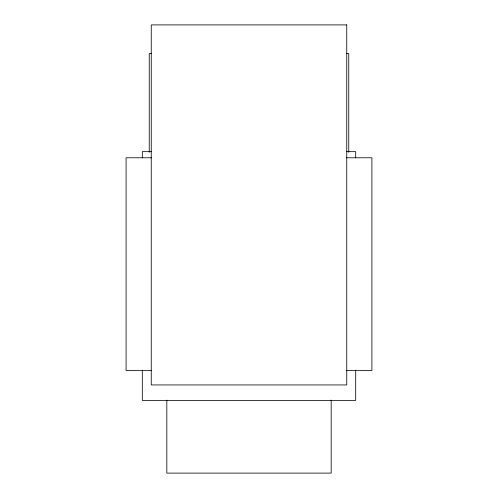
<?xml version="1.0" encoding="UTF-8"?>
<svg xmlns="http://www.w3.org/2000/svg" width="498" height="498" viewBox="0 0 498 498"><rect width="100%" height="100%" fill="white"/><g stroke="black" fill="none" stroke-linecap="round" stroke-linejoin="round"><path stroke-width="0.75" d="M151.573 53.579L149.244 53.579L149.244 152.245M346.427 53.579L348.756 53.579L348.756 152.245M151.616 151.66L142.304 151.66L142.304 157.878M346.384 151.66L355.697 151.66L355.697 157.878M151.766 157.773L126.094 157.773L126.094 370.518L151.766 370.518M346.235 157.773L371.906 157.773L371.906 370.518L346.235 370.518M355.697 370.076L355.697 400.392L142.304 400.392L142.304 370.076M331.176 400.075L331.176 473.1L166.824 473.1L166.824 400.075M346.745 24.9L151.255 24.9L151.255 384.942L346.745 384.942L346.745 24.9"/></g></svg>
